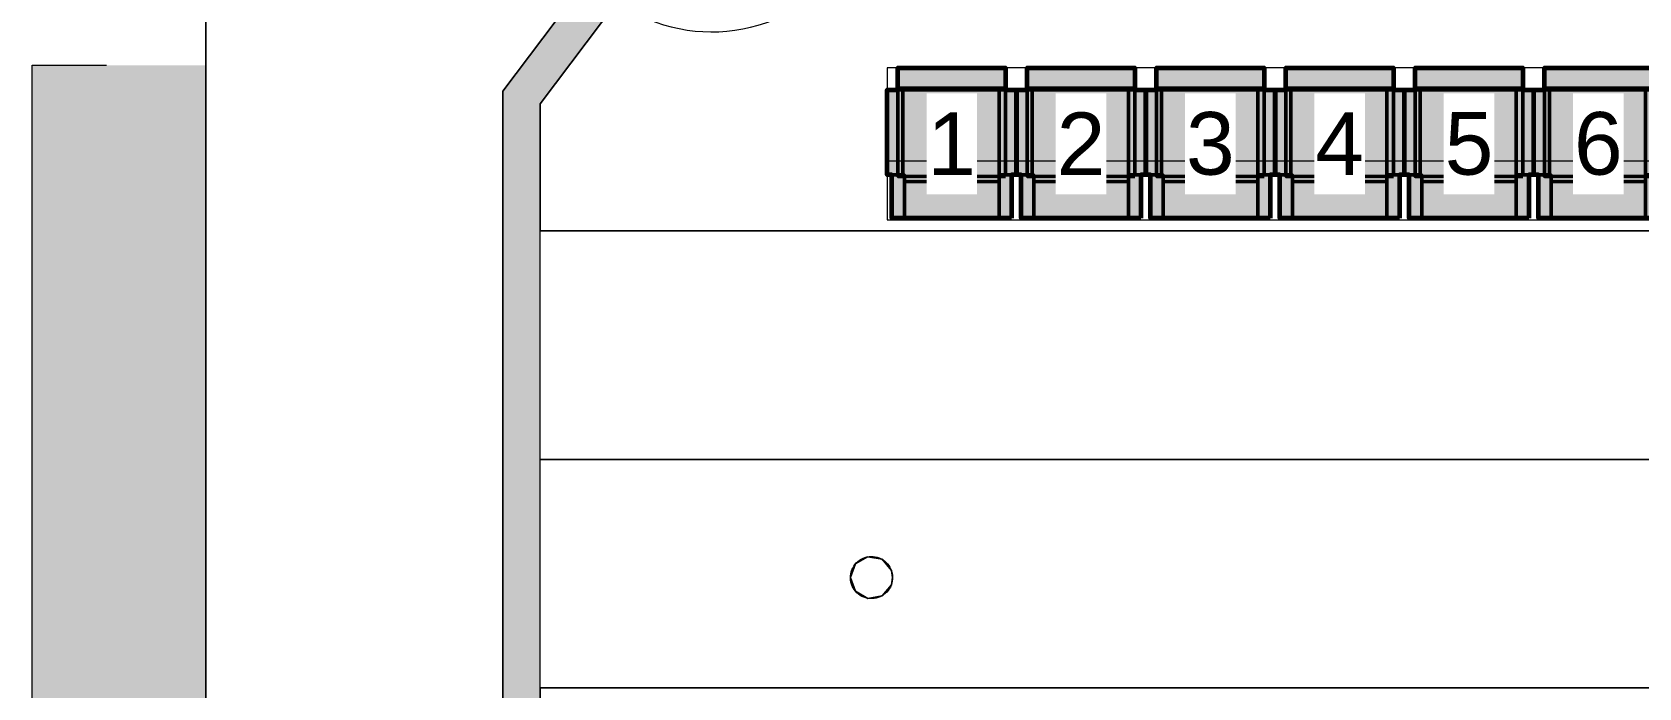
# Model space of a CAD drawing. Header units: centimetres. Extents: x -760 to 750, y -1383 to 587.
# Drawn here: x -759 to -113, y -342 to -78 of the extents above; entities that cross this region are included whole.
import ezdxf

# ---------------------------------------------------------------- set-up
doc = ezdxf.new("R2010")
doc.units = ezdxf.units.CM
doc.header["$LTSCALE"] = 5
doc.layers.add('2 Stage Floor', color=7, linetype='Continuous')
doc.layers.add('Structure - Floor Plan', color=7, linetype='Continuous')
doc.layers.add('Auditorium - Ground Floor', color=7, linetype='Continuous', transparency=0.28)
doc.styles.add('Arial', font='arial.ttf')

# ---------------------------------------------------------------- blocks, each defined once
blk = doc.blocks.new('Group')
at = {"color": 255, "linetype": 'Continuous', "lineweight": 5, "transparency": 33554687}
blk.add_wipeout([(-554.95, -618.84), (-421.64, -618.84), (-317.12, -744.73), (302.75, -744.73), (411.1, -619.24), (529.14, -619.24), (529.14, -147.64), (679.66, -147.64), (679.66, -80.28), (679.66, -77.73), (679.66, -75.2), (679.98, 517.04), (-450, 517.05), (-450, 32.68), (-554.95, -106.56)], dxfattribs=at)
at = {"color": 7, "linetype": 'Continuous', "lineweight": 5, "transparency": 33554687, "flags": 128}
blk.add_lwpolyline([(-554.95, -618.84), (-421.64, -618.84), (-317.12, -744.73), (302.75, -744.73), (411.1, -619.24), (529.14, -619.24), (529.14, -147.64), (679.66, -147.64), (679.66, -80.28), (679.66, -77.73), (679.66, -75.2), (679.98, 517.04), (-450, 517.05), (-450, 32.68), (-554.95, -106.56)], close=True, dxfattribs=at)
blk = doc.blocks.new('Group-6')
at = {"color": 255, "linetype": 'Continuous', "lineweight": 5, "transparency": 33554687}
blk.add_wipeout([(-468.79, 32.68), (-689.6, 32.68), (-689.6, -91.06), (-689.5, -618.84), (-569.95, -618.84), (-569.95, -101.54)], dxfattribs=at)
at = {"color": 7, "linetype": 'Continuous', "lineweight": 5, "transparency": 33554687, "flags": 128}
blk.add_lwpolyline([(-468.79, 32.68), (-689.6, 32.68), (-689.6, -91.06), (-689.5, -618.84), (-569.95, -618.84), (-569.95, -101.54)], close=True, dxfattribs=at)
blk = doc.blocks.new('Group-42')
at = {"color": 7, "linetype": 'Continuous', "lineweight": 5, "transparency": 33554687}
for p, q in [((-569.95, -101.54), (-569.95, -618.84)), ((-554.95, -106.56), (-554.95, -618.84))]:
    blk.add_line(p, q, dxfattribs=at)
blk = doc.blocks.new('Group-43')
at = {"color": 7, "transparency": 33554623}
blk.add_blockref('Group-42', (0, 0), dxfattribs=at)
blk = doc.blocks.new('Group-50')
at = {"color": 7, "linetype": 'Continuous', "lineweight": 5, "transparency": 33554687}
for p, q in [((-38.1, 5), (-38.1, -5)), ((38.1, 5), (38.1, -5))]:
    blk.add_line(p, q, dxfattribs=at)
blk = doc.blocks.new('Group-51')
at = {"color": 255, "linetype": 'Continuous', "lineweight": 5, "transparency": 33554687}
for points in [[(-38.1, 5), (-33.45, 5), (-33.45, -5), (-38.1, -5)], [(33.45, 5), (38.1, 5), (38.1, -5), (33.45, -5)]]:
    blk.add_wipeout(points, dxfattribs=at)
at = {"color": 7, "linetype": 'Continuous', "lineweight": 5, "transparency": 33554687, "flags": 128}
for points in [[(-38.1, 5), (-33.45, 5), (-33.45, -5), (-38.1, -5)], [(33.45, 5), (38.1, 5), (38.1, -5), (33.45, -5)]]:
    blk.add_lwpolyline(points, close=True, dxfattribs=at)
blk = doc.blocks.new('Group-52')
at = {"color": 7, "transparency": 33554687}
blk.add_blockref('Group-50', (0, 0), dxfattribs=at)
blk.add_blockref('Group-51', (0, 0), dxfattribs=at)
at = {"color": 7, "linetype": 'Continuous', "lineweight": 5, "transparency": 33554687}
for p, q in [((-38.1, 5), (-33.45, 5)), ((-33.45, 5), (-33.45, -5)), ((38.1, 5), (33.45, 5)), ((33.45, 5), (33.45, -5)), ((-38.1, -5), (-33.45, -5)), ((38.1, -5), (33.45, -5))]:
    blk.add_line(p, q, dxfattribs=at)
blk = doc.blocks.new('Group-53')
at = {"color": 7, "linetype": 'Continuous', "lineweight": 5, "transparency": 33554687}
blk.add_arc((-33.45, 5), 66.9, 0, 90, dxfattribs=at)
blk = doc.blocks.new('Group-54')
at = {"color": 255, "linetype": 'Continuous', "lineweight": 5, "transparency": 33554687}
blk.add_wipeout([(-33.45, 5), (-33.45, 71.9), (-29.05, 71.9), (-29.05, 5)], dxfattribs=at)
at = {"color": 7, "linetype": 'Continuous', "lineweight": 5, "transparency": 33554687, "flags": 128}
blk.add_lwpolyline([(-33.45, 5), (-33.45, 71.9), (-29.05, 71.9), (-29.05, 5)], close=True, dxfattribs=at)
blk = doc.blocks.new('Group-55')
at = {"color": 7, "transparency": 33554687}
blk.add_blockref('Group-54', (0, 0), dxfattribs=at)
at = {"color": 7, "linetype": 'Continuous', "lineweight": 5, "transparency": 33554687}
for p, q in [((-33.45, 5), (-33.45, 71.9)), ((-33.45, 71.9), (-29.05, 71.9)), ((-29.05, 5), (-29.05, 71.9)), ((-33.45, 5), (-29.05, 5))]:
    blk.add_line(p, q, dxfattribs=at)
blk = doc.blocks.new('Group-56')
at = {"color": 7, "transparency": 33554687}
blk.add_blockref('Group-55', (0, 0), dxfattribs=at)
blk = doc.blocks.new('Door (2D)-1')
at = {"color": 7, "transparency": 33554687}
blk.add_blockref('Group-52', (0, 0), dxfattribs=at)
at = {"color": 0, "flags": 1}
for tag in ['IFC_UUID', 'instanceID']:
    blk.add_attdef(tag, (-539.66, -109.15), '', height=0.018, dxfattribs=at)
at = {"color": 7, "transparency": 33554687}
blk.add_blockref('Group-53', (0, 0), dxfattribs=at)
blk.add_blockref('Group-56', (0, 0), dxfattribs=at)
blk = doc.blocks.new('Group-57')
at = {"color": 7, "linetype": 'Continuous', "lineweight": 5, "transparency": 33554687}
for p, q in [((-468.79, 32.68), (-492.27, 1.53)), ((-450, 32.68), (-480.29, -7.5)), ((-492.27, 1.53), (-480.29, -7.5)), ((-539.66, -61.35), (-569.95, -101.54)), ((-527.69, -70.38), (-539.66, -61.35)), ((-527.69, -70.38), (-554.95, -106.56))]:
    blk.add_line(p, q, dxfattribs=at)
blk = doc.blocks.new('Group-58')
at = {"color": 7, "transparency": 33554623}
blk.add_blockref('Group-57', (0, 0), dxfattribs=at)
blk = doc.blocks.new('Group-79')
at = {"color": 7, "linetype": 'Continuous', "lineweight": 5, "transparency": 33554687}
for p, q in [((-759.5, -1382.52), (-759.5, -91.06)), ((-759.5, -91.06), (-729.6, -91.06)), ((-689.6, -91.06), (-689.5, -91.06)), ((-689.5, -1312.52), (-689.5, -91.06))]:
    blk.add_line(p, q, dxfattribs=at)
blk = doc.blocks.new('Group-80')
at = {"color": 7, "transparency": 33554623}
blk.add_blockref('Group-79', (0, 0), dxfattribs=at)
blk = doc.blocks.new('Bedlam Seat V2 (2D)')
at = {"linetype": 'Continuous', "lineweight": 0, "true_color": 0xbbbbbb, "transparency": 33554687}
for points in [[(-24.13, 22.89), (-19.05, 22.89), (-19.05, 5.52), (-24.13, 5.52)], [(19.05, 22.89), (24.13, 22.89), (24.13, 5.52), (19.05, 5.52)]]:
    blk.add_hatch(color=9, dxfattribs=at).paths.add_polyline_path(points)
at = {"linetype": 'Continuous', "lineweight": 0, "transparency": 33554687}
for points in [[(-19.05, 22.89), (19.05, 22.89), (19.05, 8.14), (-19.05, 8.14)], [(-26.03, 5.52), (-19.05, 5.52), (-19.05, -28.78), (-26.03, -28.78)], [(-21.68, 6.11), (21.68, 6.11), (21.68, -28.69), (-21.68, -28.69)], [(19.68, 5.51), (26.03, 5.51), (26.03, -28.78), (19.68, -28.78)], [(-21.62, -29.45), (21.73, -29.45), (21.73, -37.58), (-21.62, -37.58)]]:
    blk.add_hatch(color=14, dxfattribs=at).paths.add_polyline_path(points)
at = {"color": 7, "linetype": 'Continuous', "lineweight": 60, "transparency": 33554687, "flags": 128}
blk.add_lwpolyline([(-24.13, 22.89), (24.13, 22.89), (24.13, 5.52), (26.03, 5.51), (26.03, -28.78), (21.73, -28.78), (21.73, -37.58), (-21.62, -37.58), (-21.62, -28.78), (-26.03, -28.78), (-26.03, 5.52), (-24.13, 5.52)], close=True, dxfattribs=at)
at = {"color": 7, "linetype": 'Continuous', "lineweight": 50, "transparency": 33554687, "flags": 128}
for points in [[(-24.13, 22.89), (-19.05, 22.89), (-19.05, 5.52), (-24.13, 5.52)], [(-19.05, 22.89), (19.05, 22.89), (19.05, 8.14), (-19.05, 8.14)], [(19.05, 22.89), (24.13, 22.89), (24.13, 5.52), (19.05, 5.52)], [(-26.03, 5.52), (-19.05, 5.52), (-19.05, -28.78), (-26.03, -28.78)], [(-21.68, 6.11), (21.68, 6.11), (21.68, -28.69), (-21.68, -28.69)], [(19.68, 5.51), (26.03, 5.51), (26.03, -28.78), (19.68, -28.78)], [(-21.62, -29.45), (21.73, -29.45), (21.73, -37.58), (-21.62, -37.58)]]:
    blk.add_lwpolyline(points, close=True, dxfattribs=at)
at = {"color": 0, "flags": 1}
for tag in ['Type', 'Manufacturer', 'Model_Name', 'Model_Number', 'Weight', 'Rental_Company', 'Cost', 'Remarks', 'Row', 'Chair_Number', 'Table_Number', 'Section', 'Reserved', 'Name', 'Meal']:
    blk.add_attdef(tag, (-26.03, -37.58), '', height=0.018, dxfattribs=at)
blk = doc.blocks.new('Seating Section (2D)')
at = {"color": 0, "flags": 1}
for tag in ['IFC_UUID', 'instanceID', 'Short_Name', 'Symbol_Name', 'Location', 'Position', 'Unit_Number', 'Notes', 'Device_Type', 'MVR-ID']:
    blk.add_attdef(tag, (-415.25, -153.31), '', height=0.018, dxfattribs=at)
at = {"color": 255, "linetype": 'Continuous', "lineweight": 5, "transparency": 33554615}
blk.add_wipeout([(-305.1, 500.81), (528.02, 500.81), (528.02, 561.98), (-305.1, 561.98)], dxfattribs=at)
at = {"color": 7, "linetype": 'Continuous', "lineweight": 5, "transparency": 33554615}
blk.add_line((528.02, 524.4), (-305.1, 524.4), dxfattribs=at)
at = {"color": 7, "linetype": 'Continuous', "lineweight": 5, "transparency": 33554687, "flags": 128}
blk.add_lwpolyline([(-305.1, 500.81), (528.02, 500.81), (528.02, 561.98), (-305.1, 561.98)], close=True, dxfattribs=at)
at = {"color": 7, "transparency": 33554615, "rotation": 180}
for p in [(-279.07, 524.4), (-227, 524.4), (-174.93, 524.4), (-122.86, 524.4), (-70.79, 524.4), (-18.72, 524.4)]:
    blk.add_blockref('Bedlam Seat V2 (2D)', p, dxfattribs=at)
at = {"color": 255, "linetype": 'Continuous', "lineweight": 5, "transparency": 33554615}
for points in [[(-289.23, 511.11), (-268.91, 511.11), (-268.91, 551.68), (-289.23, 551.68)], [(-237.16, 511.11), (-216.84, 511.11), (-216.84, 551.68), (-237.16, 551.68)], [(-185.09, 511.11), (-164.77, 511.11), (-164.77, 551.68), (-185.09, 551.68)], [(-133.02, 511.11), (-112.7, 511.11), (-112.7, 551.68), (-133.02, 551.68)], [(-80.95, 511.11), (-60.63, 511.11), (-60.63, 551.68), (-80.95, 551.68)], [(-28.88, 511.11), (-8.56, 511.11), (-8.56, 551.68), (-28.88, 551.68)]]:
    blk.add_wipeout(points, dxfattribs=at)
at = {"color": 7, "transparency": 33554615, "char_height": 25.22, "attachment_point": 5, "line_spacing_factor": 0.969122, "style": 'Arial'}
for s, insert in [('1', (-279.07, 531.4)), ('2', (-227, 531.4)), ('3', (-174.93, 531.4)), ('4', (-122.86, 531.4)), ('5', (-70.79, 531.4)), ('6', (-18.72, 531.4))]:
    blk.add_mtext(s, dxfattribs=dict(at, insert=insert))
blk = doc.blocks.new('Row 2 (2D)')
at = {"color": 7, "linetype": 'Continuous', "lineweight": 5, "transparency": 33554615}
blk.add_line((-318.26, 715.91), (462.79, 715.91), dxfattribs=at)
at = {"color": 7, "transparency": 33554615, "rotation": 180}
for p in [(-292.23, 715.91), (-240.16, 715.91), (-188.09, 715.91), (-136.02, 715.91), (-83.95, 715.91), (-31.88, 715.91)]:
    blk.add_blockref('Bedlam Seat V2 (2D)', p, dxfattribs=at)
at = {"color": 0, "flags": 1}
for tag in ['IFC_UUID', 'instanceID', 'Short_Name', 'Symbol_Name', 'Location', 'Position', 'Unit_Number', 'Notes', 'Device_Type', 'MVR-ID']:
    blk.add_attdef(tag, (-415.7, -243.19), '', height=0.018, dxfattribs=at)
at = {"color": 255, "linetype": 'Continuous', "lineweight": 5, "transparency": 33554615}
for points in [[(-304.42, 698.56), (-280.03, 698.56), (-280.03, 747.25), (-304.42, 747.25)], [(-252.35, 698.56), (-227.96, 698.56), (-227.96, 747.25), (-252.35, 747.25)], [(-200.28, 698.56), (-175.89, 698.56), (-175.89, 747.25), (-200.28, 747.25)], [(-148.21, 698.56), (-123.82, 698.56), (-123.82, 747.25), (-148.21, 747.25)], [(-96.14, 698.56), (-71.75, 698.56), (-71.75, 747.25), (-96.14, 747.25)], [(-44.07, 698.56), (-19.68, 698.56), (-19.68, 747.25), (-44.07, 747.25)]]:
    blk.add_wipeout(points, dxfattribs=at)
at = {"color": 7, "transparency": 33554615, "char_height": 30.26, "attachment_point": 5, "line_spacing_factor": 0.969122, "style": 'Arial'}
for s, insert in [('1', (-292.23, 722.9)), ('2', (-240.16, 722.9)), ('3', (-188.09, 722.9)), ('4', (-136.02, 722.9)), ('5', (-83.95, 722.9)), ('6', (-31.88, 722.9))]:
    blk.add_mtext(s, dxfattribs=dict(at, insert=insert))
blk = doc.blocks.new('Row 3 (2D)')
at = {"color": 7, "linetype": 'Continuous', "lineweight": 5, "transparency": 33554615}
blk.add_line((-280, 626.38), (448.98, 626.38), dxfattribs=at)
at = {"color": 7, "transparency": 33554615, "rotation": 180}
for p in [(-253.97, 626.38), (-201.9, 626.38), (-149.82, 626.38), (-97.76, 626.38), (-45.69, 626.38), (6.38, 626.38)]:
    blk.add_blockref('Bedlam Seat V2 (2D)', p, dxfattribs=at)
at = {"color": 0, "flags": 1}
for tag in ['IFC_UUID', 'instanceID', 'Short_Name', 'Symbol_Name', 'Location', 'Position', 'Unit_Number', 'Notes', 'Device_Type', 'MVR-ID']:
    blk.add_attdef(tag, (-377.44, -332.73), '', height=0.018, dxfattribs=at)
at = {"color": 255, "linetype": 'Continuous', "lineweight": 5, "transparency": 33554615}
for points in [[(-266.16, 609.03), (-241.77, 609.03), (-241.77, 657.71), (-266.16, 657.71)], [(-214.09, 609.03), (-189.7, 609.03), (-189.7, 657.71), (-214.09, 657.71)], [(-162.02, 609.03), (-137.63, 609.03), (-137.63, 657.71), (-162.02, 657.71)], [(-109.95, 609.03), (-85.56, 609.03), (-85.56, 657.71), (-109.95, 657.71)], [(-57.88, 609.03), (-33.49, 609.03), (-33.49, 657.71), (-57.88, 657.71)]]:
    blk.add_wipeout(points, dxfattribs=at)
at = {"color": 7, "transparency": 33554615, "char_height": 30.26, "attachment_point": 5, "line_spacing_factor": 0.969122, "style": 'Arial'}
for s, insert in [('1', (-253.97, 633.37)), ('2', (-201.9, 633.37)), ('3', (-149.82, 633.37)), ('4', (-97.76, 633.37)), ('5', (-45.69, 633.37))]:
    blk.add_mtext(s, dxfattribs=dict(at, insert=insert))
blk = doc.blocks.new('Group-161')
at = {"color": 255, "linetype": 'Continuous', "lineweight": 5, "transparency": 33554687}
blk.add_wipeout([(-554.93, -249.83), (-554.93, -157.83), (529.13, -157.83), (529.13, -249.83)], dxfattribs=at)
at = {"color": 7, "linetype": 'Continuous', "lineweight": 5, "transparency": 33554687, "flags": 128}
blk.add_lwpolyline([(-554.93, -249.83), (-554.93, -157.83), (529.13, -157.83), (529.13, -249.83)], close=True, dxfattribs=at)
blk = doc.blocks.new('Group-164')
at = {"color": 7, "linetype": 'Continuous', "lineweight": 5, "transparency": 33554687, "flags": 128}
blk.add_lwpolyline([(-554.93, -433.83), (-554.93, -341.83), (529.13, -341.83), (529.13, -433.83)], close=True, dxfattribs=at)
blk = doc.blocks.new('Group-165')
at = {"color": 255, "linetype": 'Continuous', "lineweight": 5, "transparency": 33554687}
blk.add_wipeout([(-554.93, -249.83), (529.13, -249.83), (529.13, -341.83), (-554.93, -341.83)], dxfattribs=at)
at = {"color": 7, "linetype": 'Continuous', "lineweight": 5, "transparency": 33554687, "flags": 128}
blk.add_lwpolyline([(-554.93, -249.83), (529.13, -249.83), (529.13, -341.83), (-554.93, -341.83)], close=True, dxfattribs=at)

msp = doc.modelspace()

# ---------------------------------------------------------------- linework, layer by layer
at = {"layer": 'Structure - Floor Plan', "color": 7, "linetype": 'Continuous', "lineweight": 5, "transparency": 33554687}
for p, q in [((-759.4997, -1382.5249), (-759.4997, -91.0645)), ((-759.4997, -91.0645), (-729.5997, -91.0645))]:
    msp.add_line(p, q, dxfattribs=at)

# ---------------------------------------------------------------- wipeouts: each hides what was drawn before it
at = {"color": 255, "linetype": 'Continuous', "lineweight": 5, "transparency": 33554687}
msp.add_wipeout([(-554.9538, -618.8411), (-421.6395, -618.8411), (-317.1174, -744.7329), (302.7535, -744.7329), (411.0952, -619.2373), (529.1378, -619.2373), (529.1378, -147.6422), (679.6579, -147.6422), (679.6579, -80.2818), (679.6579, -77.733), (679.6579, -75.2039), (679.981, 517.0449), (-450, 517.0482), (-450.0017, 32.6801), (-554.9538, -106.557)], dxfattribs=at).dxf.layer = 'Structure - Floor Plan'

# ---------------------------------------------------------------- next in the draw order: linework, layer by layer
at = {"layer": 'Structure - Floor Plan', "color": 7, "linetype": 'Continuous', "lineweight": 5, "transparency": 33554687, "flags": 128}
msp.add_lwpolyline([(-554.9538, -618.8411), (-421.6395, -618.8411), (-317.1174, -744.7329), (302.7535, -744.7329), (411.0952, -619.2373), (529.1378, -619.2373), (529.1378, -147.6422), (679.6579, -147.6422), (679.6579, -80.2818), (679.6579, -77.733), (679.6579, -75.2039), (679.981, 517.0449), (-450, 517.0482), (-450.0017, 32.6801), (-554.9538, -106.557)], close=True, dxfattribs=at)
at = {"layer": 'Structure - Floor Plan', "color": 7, "linetype": 'Continuous', "lineweight": 5, "transparency": 33554687}
for points in [[(-554.9538, -106.557), (-554.9538, -106.557), (-450.0017, 32.6801), (-450.0017, 32.6801), (-554.9538, -106.557)], [(-450.0017, 32.6801), (-554.9538, -106.557), (-554.9538, -618.8411), (-421.6395, -618.8411)], [(-421.6395, -618.8411), (-554.9538, -618.8411), (-554.9538, -106.557), (-450.0017, 32.6801)], [(-554.9538, -618.8411), (-554.9538, -618.8411), (-554.9538, -106.557), (-554.9538, -106.557), (-554.9538, -618.8411)]]:
    msp.add_lwpolyline(points, dxfattribs=at)

# ---------------------------------------------------------------- next in the draw order: block references
at = {"layer": 'Structure - Floor Plan', "color": 7, "transparency": 33554623}
msp.add_blockref('Group', (0, 0), dxfattribs=at)

# ---------------------------------------------------------------- next in the draw order: block references
at = {"layer": 'Auditorium - Ground Floor', "color": 7, "transparency": 33554687}
for name, p in [('Seating Section (2D)', (-110.1473, -654.1153)), ('Row 2 (2D)', (-97.4397, -936.2181)), ('Row 3 (2D)', (-97.4397, -936.2181))]:
    msp.add_blockref(name, p, dxfattribs=at)

# ---------------------------------------------------------------- next in the draw order: wipeouts: each hides what was drawn before it
at = {"color": 255, "linetype": 'Continuous', "lineweight": 5, "transparency": 33554687}
msp.add_wipeout([(-468.7856, 32.6801), (-689.5997, 32.6801), (-689.5997, -91.0645), (-689.4997, -618.8411), (-569.9538, -618.8411), (-569.9538, -101.5369)], dxfattribs=at).dxf.layer = 'Structure - Floor Plan'

# ---------------------------------------------------------------- next in the draw order: linework, layer by layer
at = {"layer": 'Structure - Floor Plan', "color": 7, "linetype": 'Continuous', "lineweight": 5, "transparency": 33554687, "flags": 128}
msp.add_lwpolyline([(-468.7856, 32.6801), (-689.5997, 32.6801), (-689.5997, -91.0645), (-689.4997, -618.8411), (-569.9538, -618.8411), (-569.9538, -101.5369)], close=True, dxfattribs=at)
at = {"layer": 'Structure - Floor Plan', "color": 7, "linetype": 'Continuous', "lineweight": 5, "transparency": 33554687}
for points in [[(-569.9538, -101.5369), (-468.7856, 32.6801), (-689.5997, 32.6801), (-689.5997, -91.0645)], [(-689.5997, -91.0645), (-689.5997, 32.6801), (-468.7856, 32.6801), (-569.9538, -101.5369)], [(-689.5997, -91.0645), (-689.5997, -91.0645), (-689.5997, 32.6801), (-689.5997, 32.6801), (-689.5997, -91.0645)], [(-468.7856, 32.6801), (-468.7856, 32.6801), (-569.9538, -101.5369), (-569.9538, -101.5369), (-468.7856, 32.6801)], [(-689.5997, -91.0645), (-689.4997, -618.8411), (-569.9538, -618.8411), (-569.9538, -101.5369)], [(-569.9538, -101.5369), (-569.9538, -618.8411), (-689.4997, -618.8411), (-689.5997, -91.0645)], [(-689.4997, -618.8411), (-689.4997, -618.8411), (-689.5997, -91.0645), (-689.5997, -91.0645), (-689.4997, -618.8411)], [(-569.9538, -101.5369), (-569.9538, -101.5369), (-569.9538, -618.8411), (-569.9538, -618.8411), (-569.9538, -101.5369)]]:
    msp.add_lwpolyline(points, dxfattribs=at)

# ---------------------------------------------------------------- next in the draw order: block references
at = {"layer": 'Structure - Floor Plan', "color": 7, "transparency": 33554623}
msp.add_blockref('Group-6', (0, 0), dxfattribs=at)

# ---------------------------------------------------------------- next in the draw order: linework, layer by layer
at = {"layer": '2 Stage Floor', "color": 7, "linetype": 'Continuous', "lineweight": 5, "transparency": 33554687, "flags": 128}
msp.add_lwpolyline([(-554.9258, -433.8256), (-554.9258, -341.8256), (529.1329, -341.8256), (529.1329, -433.8256)], close=True, dxfattribs=at)
at = {"layer": '2 Stage Floor', "color": 7, "linetype": 'Continuous', "lineweight": 5, "transparency": 33554687}
for points in [[(-554.9258, -341.8256), (-554.9258, -341.8256), (529.1329, -341.8256), (529.1329, -341.8256), (-554.9258, -341.8256)], [(-554.9258, -433.8256), (-554.9258, -433.8256), (-554.9258, -341.8256), (-554.9258, -341.8256), (-554.9258, -433.8256)], [(529.1329, -341.8256), (-554.9258, -341.8256), (-554.9258, -433.8256), (529.1329, -433.8256), (529.1329, -341.8256)], [(529.1329, -433.8256), (-554.9258, -433.8256), (-554.9258, -341.8256), (529.1329, -341.8256), (529.1329, -433.8256)]]:
    msp.add_lwpolyline(points, dxfattribs=at)
at = {"layer": 'Structure - Floor Plan', "color": 7, "linetype": 'Continuous', "lineweight": 5, "transparency": 33554687}
for p, q in [((-689.5997, -91.0645), (-689.4997, -91.0645)), ((-689.4997, -1312.5249), (-689.4997, -91.0645)), ((-569.9538, -101.5369), (-569.9538, -618.8411)), ((-554.9538, -106.557), (-554.9538, -618.8411))]:
    msp.add_line(p, q, dxfattribs=at)
at = {"layer": 'Structure - Floor Plan', "color": 255, "linetype": 'Continuous', "transparency": 33554687}
for points in [[(-569.9538, -101.5369), (-554.9538, -106.557), (-539.6646, -61.3531), (-527.6863, -70.3819)], [(-759.4997, -91.0645), (-759.4997, -1382.5249), (-689.4997, -91.0645), (-689.4997, -1312.5249)], [(-554.9538, -106.557), (-569.9538, -101.5369), (-554.9538, -618.8411), (-569.9538, -633.8411)]]:
    msp.add_solid(points, dxfattribs=at)

# ---------------------------------------------------------------- next in the draw order: block references
at = {"layer": 'Structure - Floor Plan', "color": 7, "transparency": 33554623}
for name in ['Group-80', 'Group-43']:
    msp.add_blockref(name, (0, 0), dxfattribs=at)

# ---------------------------------------------------------------- next in the draw order: block references
at = {"layer": '2 Stage Floor', "color": 7, "transparency": 33554687}
msp.add_blockref('Group-164', (0, 0), dxfattribs=at)
at = {"layer": 'Structure - Floor Plan', "color": 7, "transparency": 33554687, "rotation": 232.9922665582491}
msp.add_blockref('Door (2D)-1', (-509.9777, -34.4284), dxfattribs=at)

# ---------------------------------------------------------------- next in the draw order: wipeouts: each hides what was drawn before it
at = {"color": 255, "linetype": 'Continuous', "lineweight": 5, "transparency": 33554687}
msp.add_wipeout([(-554.9258, -249.8256), (-554.9258, -157.8256), (529.1329, -157.8256), (529.1329, -249.8256)], dxfattribs=at).dxf.layer = '2 Stage Floor'

# ---------------------------------------------------------------- next in the draw order: linework, layer by layer
at = {"layer": '2 Stage Floor', "color": 7, "linetype": 'Continuous', "lineweight": 5, "transparency": 33554687, "flags": 128}
msp.add_lwpolyline([(-554.9258, -249.8256), (-554.9258, -157.8256), (529.1329, -157.8256), (529.1329, -249.8256)], close=True, dxfattribs=at)
at = {"layer": '2 Stage Floor', "color": 7, "linetype": 'Continuous', "lineweight": 5, "transparency": 33554687}
for points in [[(-554.9258, -157.8256), (-554.9258, -157.8256), (529.1329, -157.8256), (529.1329, -157.8256), (-554.9258, -157.8256)], [(-554.9258, -249.8256), (-554.9258, -249.8256), (-554.9258, -157.8256), (-554.9258, -157.8256), (-554.9258, -249.8256)], [(529.1329, -157.8256), (-554.9258, -157.8256), (-554.9258, -249.8256), (529.1329, -249.8256), (529.1329, -157.8256)], [(529.1329, -249.8256), (-554.9258, -249.8256), (-554.9258, -157.8256), (529.1329, -157.8256), (529.1329, -249.8256)], [(529.1329, -249.8256), (529.1329, -249.8256), (-554.9258, -249.8256), (-554.9258, -249.8256), (529.1329, -249.8256)]]:
    msp.add_lwpolyline(points, dxfattribs=at)
at = {"layer": 'Structure - Floor Plan', "color": 7, "linetype": 'Continuous', "lineweight": 5, "transparency": 33554687}
for p, q in [((-539.6646, -61.3531), (-569.9538, -101.5369)), ((-527.6863, -70.3819), (-554.9538, -106.557))]:
    msp.add_line(p, q, dxfattribs=at)

# ---------------------------------------------------------------- next in the draw order: block references
at = {"layer": 'Structure - Floor Plan', "color": 7, "transparency": 33554623}
msp.add_blockref('Group-58', (0, 0), dxfattribs=at)

# ---------------------------------------------------------------- next in the draw order: block references
at = {"layer": '2 Stage Floor', "color": 7, "transparency": 33554687}
msp.add_blockref('Group-161', (0, 0), dxfattribs=at)

# ---------------------------------------------------------------- next in the draw order: wipeouts: each hides what was drawn before it
at = {"color": 255, "linetype": 'Continuous', "lineweight": 5, "transparency": 33554687}
msp.add_wipeout([(-554.9258, -249.8256), (529.1329, -249.8256), (529.1329, -341.8256), (-554.9258, -341.8256)], dxfattribs=at).dxf.layer = '2 Stage Floor'

# ---------------------------------------------------------------- next in the draw order: linework, layer by layer
at = {"layer": '2 Stage Floor', "color": 7, "linetype": 'Continuous', "lineweight": 5, "transparency": 33554687, "flags": 128}
msp.add_lwpolyline([(-554.9258, -249.8256), (529.1329, -249.8256), (529.1329, -341.8256), (-554.9258, -341.8256)], close=True, dxfattribs=at)
at = {"layer": '2 Stage Floor', "color": 7, "linetype": 'Continuous', "lineweight": 5, "transparency": 33554687}
for points in [[(-554.9258, -249.8256), (-554.9258, -249.8256), (529.1329, -249.8256), (529.1329, -249.8256), (-554.9258, -249.8256)], [(-554.9258, -341.8256), (-554.9258, -341.8256), (-554.9258, -249.8256), (-554.9258, -249.8256), (-554.9258, -341.8256)], [(529.1329, -341.8256), (529.1329, -249.8256), (-554.9258, -249.8256), (-554.9258, -341.8256), (529.1329, -341.8256)], [(-554.9258, -341.8256), (-554.9258, -249.8256), (529.1329, -249.8256), (529.1329, -341.8256), (-554.9258, -341.8256)], [(529.1329, -341.8256), (529.1329, -341.8256), (-554.9258, -341.8256), (-554.9258, -341.8256), (529.1329, -341.8256)]]:
    msp.add_lwpolyline(points, dxfattribs=at)

# ---------------------------------------------------------------- next in the draw order: block references
at = {"layer": '2 Stage Floor', "color": 7, "transparency": 33554687}
msp.add_blockref('Group-165', (0, 0), dxfattribs=at)

# ---------------------------------------------------------------- next in the draw order: wipeouts: each hides what was drawn before it
at = {"color": 255, "linetype": 'Continuous', "lineweight": 5, "transparency": 33554687}
msp.add_wipeout([(-421.6841, -288.9042), (-420.8503, -288.928), (-420.0228, -289.0333), (-419.2097, -289.2193), (-418.4187, -289.484), (-417.6574, -289.825), (-416.9332, -290.239), (-416.2531, -290.722), (-415.6236, -291.2693), (-415.0508, -291.8757), (-414.5402, -292.5353), (-414.0967, -293.2418), (-413.7246, -293.9883), (-413.4274, -294.7677), (-413.2081, -295.5725), (-413.0687, -296.395), (-413.0106, -297.2271), (-413.0343, -298.0609), (-413.1397, -298.8884), (-413.3256, -299.7015), (-413.5904, -300.4925), (-413.9314, -301.2538), (-414.3454, -301.978), (-414.8284, -302.6581), (-415.3757, -303.2876), (-415.9821, -303.8604), (-416.6417, -304.371), (-417.3482, -304.8145), (-418.0947, -305.1866), (-418.8741, -305.4838), (-419.6789, -305.7031), (-420.5013, -305.8425), (-421.3335, -305.9006), (-422.1673, -305.8769), (-422.9948, -305.7715), (-423.8079, -305.5856), (-424.5989, -305.3208), (-425.3602, -304.9798), (-426.0844, -304.5658), (-426.7645, -304.0828), (-427.394, -303.5355), (-427.9668, -302.9291), (-428.4774, -302.2695), (-428.9209, -301.5631), (-429.293, -300.8165), (-429.5902, -300.0371), (-429.8095, -299.2323), (-429.9489, -298.4099), (-430.007, -297.5777), (-429.9833, -296.7439), (-429.8779, -295.9165), (-429.692, -295.1033), (-429.4272, -294.3123), (-429.0862, -293.551), (-428.6722, -292.8268), (-428.1892, -292.1467), (-427.6419, -291.5173), (-427.0355, -290.9444), (-426.3759, -290.4338), (-425.6694, -289.9903), (-424.9229, -289.6182), (-424.1435, -289.321), (-423.3387, -289.1017), (-422.5162, -288.9623)], dxfattribs=at).dxf.layer = '2 Stage Floor'

# ---------------------------------------------------------------- next in the draw order: linework, layer by layer
at = {"layer": '2 Stage Floor', "color": 7, "linetype": 'Continuous', "lineweight": 5, "transparency": 33554687}
for points in [[(-422.9848, -289.0315), (-428.0202, -291.9387), (-430.0088, -297.4024)], [(-430.0088, -297.4024), (-428.0202, -291.9387), (-422.9848, -289.0315)], [(-428.0202, -291.9387), (-422.9848, -289.0315)], [(-422.9848, -289.0315), (-428.0202, -291.9387)], [(-413.5214, -294.4952), (-417.2588, -290.0412), (-422.9848, -289.0315)], [(-422.9848, -289.0315), (-417.2588, -290.0412)], [(-417.2588, -290.0412), (-422.9848, -289.0315)], [(-422.9848, -289.0315), (-417.2588, -290.0412), (-413.5214, -294.4952)], [(-417.2588, -290.0412), (-413.5214, -294.4952)], [(-413.5214, -294.4952), (-417.2588, -290.0412)], [(-430.0088, -297.4024), (-428.0202, -291.9387)], [(-428.0202, -291.9387), (-430.0088, -297.4024)], [(-430.0088, -297.4024), (-428.0202, -302.8661), (-422.9848, -305.7733)], [(-428.0202, -302.8661), (-430.0088, -297.4024)], [(-430.0088, -297.4024), (-428.0202, -302.8661)], [(-422.9848, -305.7733), (-428.0202, -302.8661), (-430.0088, -297.4024)], [(-413.5214, -300.3096), (-413.0088, -297.4024), (-413.5214, -294.4952)], [(-413.0088, -297.4024), (-413.5214, -294.4952)], [(-413.5214, -294.4952), (-413.0088, -297.4024)], [(-413.5214, -294.4952), (-413.0088, -297.4024), (-413.5214, -300.3096)], [(-413.0088, -297.4024), (-413.5214, -300.3096)], [(-413.5214, -300.3096), (-413.0088, -297.4024)], [(-422.9848, -305.7733), (-428.0202, -302.8661)], [(-428.0202, -302.8661), (-422.9848, -305.7733)], [(-422.9848, -305.7733), (-417.2588, -304.7636), (-413.5214, -300.3096)], [(-413.5214, -300.3096), (-417.2588, -304.7636), (-422.9848, -305.7733)], [(-413.5214, -300.3096), (-417.2588, -304.7636)], [(-417.2588, -304.7636), (-413.5214, -300.3096)], [(-417.2588, -304.7636), (-422.9848, -305.7733)], [(-422.9848, -305.7733), (-417.2588, -304.7636)]]:
    msp.add_lwpolyline(points, dxfattribs=at)
at = {"layer": '2 Stage Floor', "color": 7, "linetype": 'Continuous', "lineweight": 5, "transparency": 33554687, "flags": 128}
msp.add_lwpolyline([(-421.6841, -288.9042), (-420.8503, -288.928), (-420.0228, -289.0333), (-419.2097, -289.2193), (-418.4187, -289.484), (-417.6574, -289.825), (-416.9332, -290.239), (-416.2531, -290.722), (-415.6236, -291.2693), (-415.0508, -291.8757), (-414.5402, -292.5353), (-414.0967, -293.2418), (-413.7246, -293.9883), (-413.4274, -294.7677), (-413.2081, -295.5725), (-413.0687, -296.395), (-413.0106, -297.2271), (-413.0343, -298.0609), (-413.1397, -298.8884), (-413.3256, -299.7015), (-413.5904, -300.4925), (-413.9314, -301.2538), (-414.3454, -301.978), (-414.8284, -302.6581), (-415.3757, -303.2876), (-415.9821, -303.8604), (-416.6417, -304.371), (-417.3482, -304.8145), (-418.0947, -305.1866), (-418.8741, -305.4838), (-419.6789, -305.7031), (-420.5013, -305.8425), (-421.3335, -305.9006), (-422.1673, -305.8769), (-422.9948, -305.7715), (-423.8079, -305.5856), (-424.5989, -305.3208), (-425.3602, -304.9798), (-426.0844, -304.5658), (-426.7645, -304.0828), (-427.394, -303.5355), (-427.9668, -302.9291), (-428.4774, -302.2695), (-428.9209, -301.5631), (-429.293, -300.8165), (-429.5902, -300.0371), (-429.8095, -299.2323), (-429.9489, -298.4099), (-430.007, -297.5777), (-429.9833, -296.7439), (-429.8779, -295.9165), (-429.692, -295.1033), (-429.4272, -294.3123), (-429.0862, -293.551), (-428.6722, -292.8268), (-428.1892, -292.1467), (-427.6419, -291.5173), (-427.0355, -290.9444), (-426.3759, -290.4338), (-425.6694, -289.9903), (-424.9229, -289.6182), (-424.1435, -289.321), (-423.3387, -289.1017), (-422.5162, -288.9623)], close=True, dxfattribs=at)

doc.saveas('drawing.dxf')
